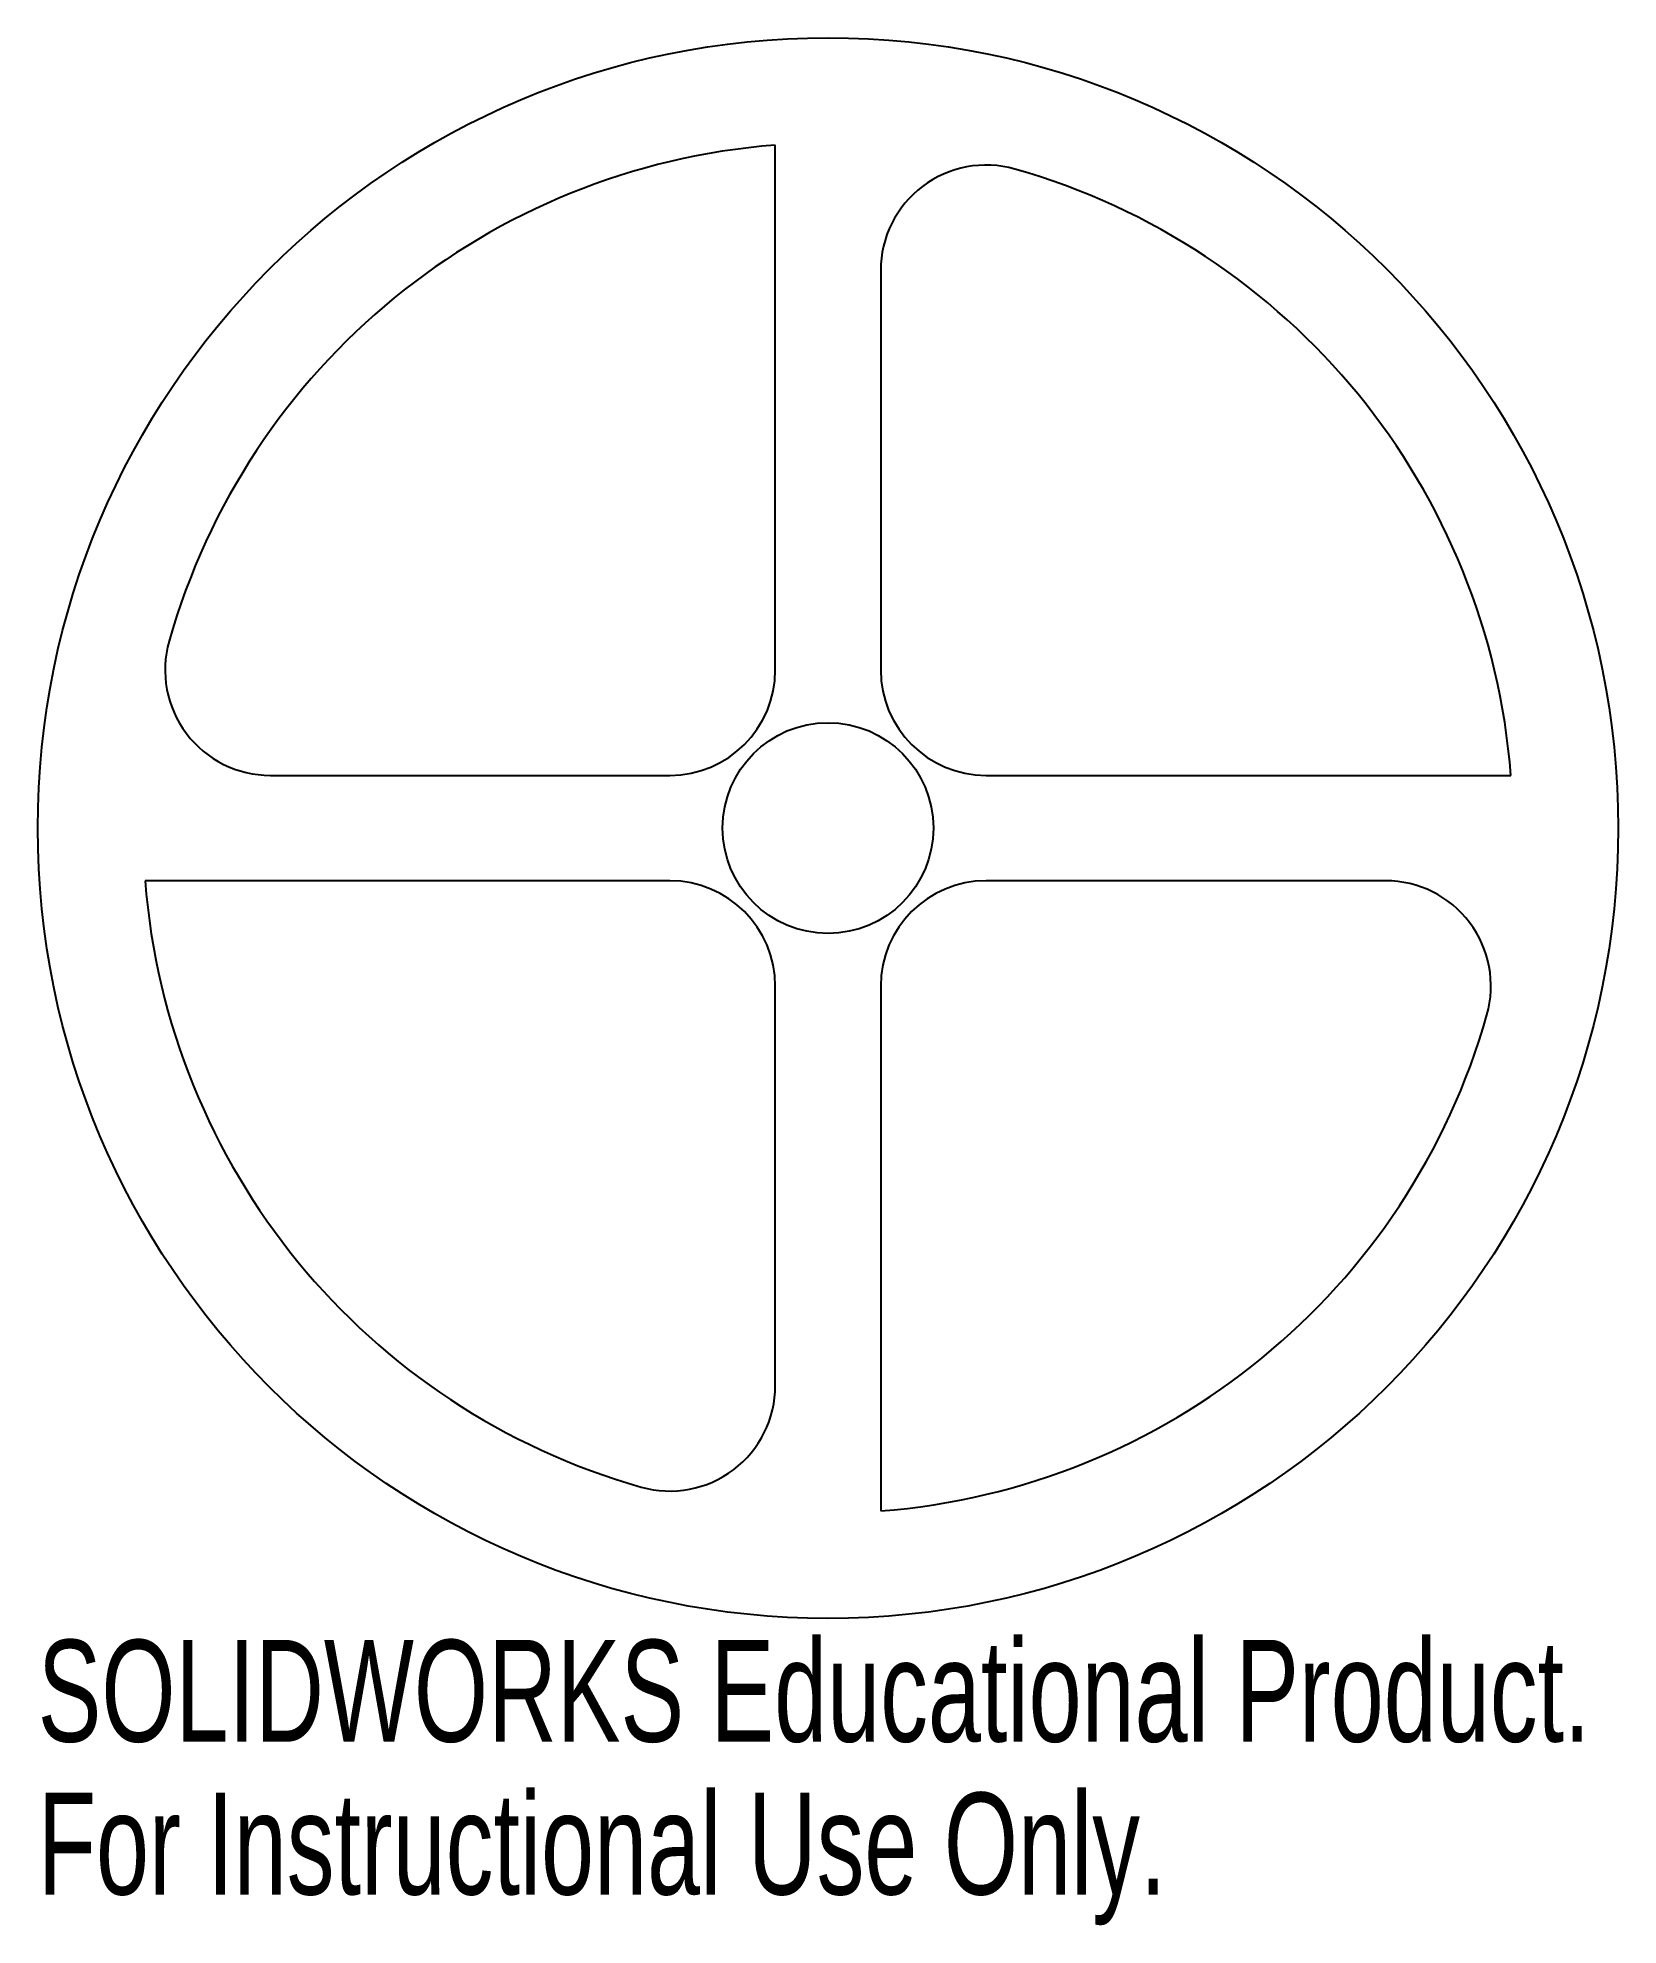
# Model space of a CAD drawing. Header units: millimetres. Extents: x -37.5 to 37.5, y -52.1 to 37.5.
import ezdxf

# ---------------------------------------------------------------- set-up
doc = ezdxf.new("R2010")
doc.units = ezdxf.units.MM
doc.styles.add('SLDTEXTSTYLE0', font='TXT', dxfattribs={"width": 0.7})

msp = doc.modelspace()

# ---------------------------------------------------------------- linework, layer by layer
at = {"color": 7, "linetype": 'Continuous', "lineweight": 25}
for p, q in [((-2.5, 7.5), (-2.5, 32.404)), ((2.5, 26.458), (2.5, 7.5)), ((-26.458, 2.5), (-7.5, 2.5)), ((7.5, 2.5), (32.404, 2.5)), ((-7.5, -2.5), (-32.404, -2.5)), ((26.458, -2.5), (7.5, -2.5)), ((-2.5, -26.458), (-2.5, -7.5)), ((2.5, -7.5), (2.5, -32.404))]:
    msp.add_line(p, q, dxfattribs=at)
for radius in [37.5, 5]:
    msp.add_circle((0, 0), radius, dxfattribs=at)
for centre, radius, start, end in [((0, 0), 32.5, 94.41173, 164.17338), ((7.5, 26.458), 5, 74.17338, 180), ((0, 0), 32.5, 4.41173, 74.17338), ((-26.458, 7.5), 5, 164.17338, 270), ((-7.5, 7.5), 5, 270, 0), ((7.5, 7.5), 5, 180, 270), ((0, 0), 32.5, 184.41173, 254.17338), ((-7.5, -7.5), 5, 0, 90), ((7.5, -7.5), 5, 90, 180), ((26.458, -7.5), 5, 344.17338, 90), ((0, 0), 32.5, 274.41173, 344.17338), ((-7.5, -26.458), 5, 254.17338, 0)]:
    msp.add_arc(centre, radius, start, end, dxfattribs=at)

# ---------------------------------------------------------------- texts
at = {"color": 7, "linetype": 'Continuous', "char_height": 4.83362, "attachment_point": 1, "style": 'SLDTEXTSTYLE0'}
for s, insert in [('SOLIDWORKS Educational Product.', (-37.5, -38.52)), ('For Instructional Use Only.', (-37.5, -45.77))]:
    msp.add_mtext(s, dxfattribs=dict(at, insert=insert))

doc.saveas('drawing.dxf')
